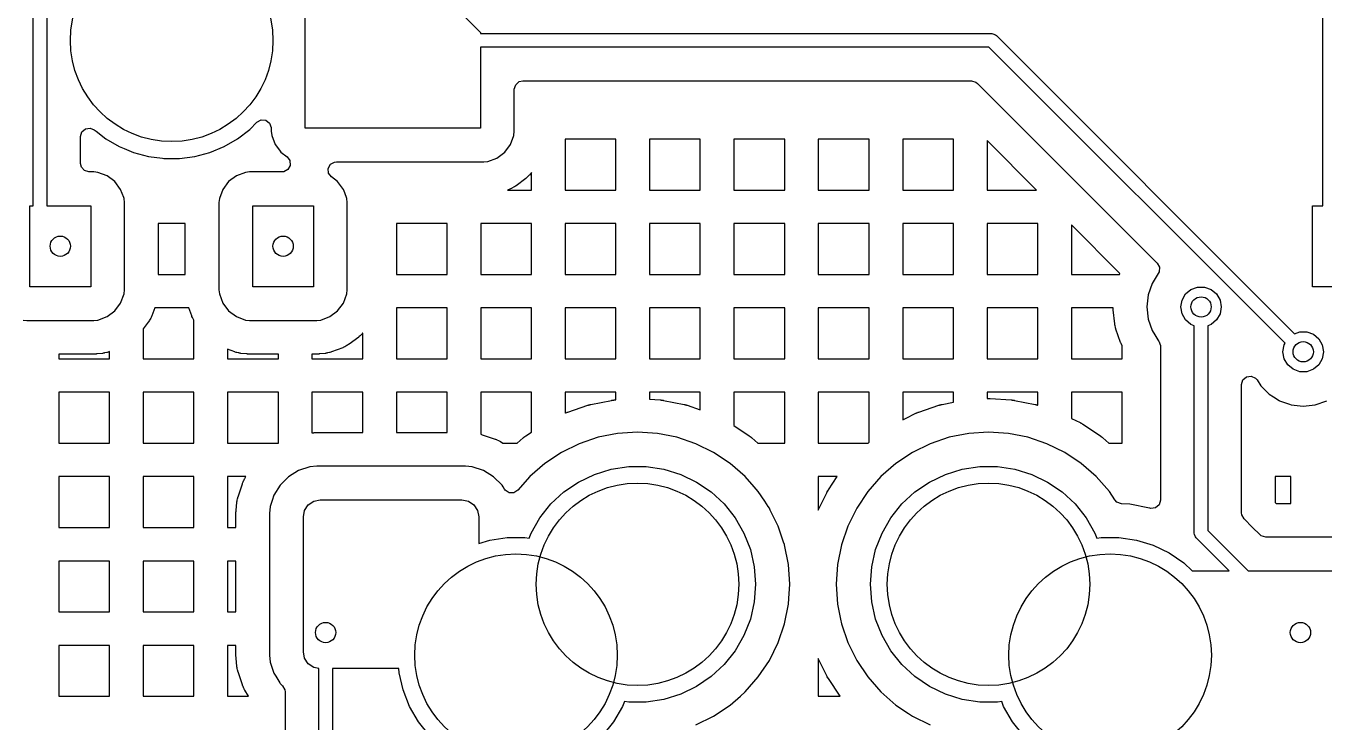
# Model space of a CAD drawing. Extents: x 2.49 to 8.57, y -5.87 to -1.87.
# Drawn here: x 6.021 to 6.778, y -4.582 to -4.176 of the extents above; entities that cross this region are included whole.
import ezdxf

# ---------------------------------------------------------------- set-up
doc = ezdxf.new("R2010")
doc.units = 0
doc.header["$MEASUREMENT"] = 0
doc.layers.add('BLACK', color=7, linetype='CONTINUOUS')

msp = doc.modelspace()

# ---------------------------------------------------------------- linework, layer by layer
at = {"layer": 'BLACK', "linetype": 'CONTINUOUS'}
for p, q in [((6.77677, -4.28121), (6.77677, -4.09475)), ((6.0248, -4.28121), (6.0248, -4.09869)), ((6.03268, -4.10032), (6.03268, -4.28121)), ((6.18327, -4.23594), (6.18327, -4.13914)), ((6.23906, -4.13358), (6.28563, -4.18015)), ((6.28563, -4.18015), (6.28563, -4.18082)), ((6.28563, -4.18082), (6.58372, -4.18082)), ((6.58372, -4.18082), (6.58448, -4.1809)), ((6.58448, -4.1809), (6.5859, -4.18148)), ((6.5859, -4.18148), (6.5865, -4.18197)), ((6.5865, -4.18197), (6.7604, -4.35587)), ((6.58209, -4.18869), (6.28563, -4.18869)), ((6.28563, -4.18869), (6.28563, -4.23594)), ((6.75484, -4.36145), (6.58209, -4.18869)), ((6.30611, -4.21064), (6.30819, -4.20884)), ((6.30819, -4.20884), (6.31022, -4.2084)), ((6.31022, -4.2084), (6.5719, -4.2084)), ((6.5719, -4.2084), (6.57454, -4.20917)), ((6.30533, -4.21328), (6.30611, -4.21064)), ((6.30533, -4.23782), (6.30533, -4.21328)), ((6.57454, -4.20917), (6.57535, -4.20983)), ((6.57535, -4.20983), (6.6802, -4.31468)), ((6.15523, -4.2325), (6.15764, -4.23119)), ((6.15764, -4.23119), (6.16039, -4.23138)), ((6.16039, -4.23138), (6.16259, -4.23303)), ((6.05238, -4.24076), (6.05316, -4.23812)), ((6.05316, -4.23812), (6.05524, -4.23632)), ((6.05524, -4.23632), (6.05796, -4.23593)), ((6.05796, -4.23593), (6.06024, -4.23688)), ((6.06024, -4.23688), (6.06146, -4.23782)), ((6.06146, -4.23782), (6.06714, -4.24218)), ((6.14388, -4.24218), (6.15105, -4.23668)), ((6.15105, -4.23668), (6.15523, -4.2325)), ((6.16259, -4.23303), (6.16355, -4.23561)), ((6.16355, -4.23561), (6.16356, -4.23596)), ((6.16356, -4.23596), (6.16356, -4.23782)), ((6.16356, -4.23782), (6.16356, -4.23782)), ((6.16356, -4.23782), (6.16382, -4.24017)), ((6.28563, -4.23594), (6.18327, -4.23594)), ((6.30508, -4.24017), (6.30533, -4.23782)), ((6.05238, -4.25663), (6.05238, -4.24076)), ((6.06714, -4.24218), (6.06714, -4.24218)), ((6.06714, -4.24218), (6.06714, -4.24218)), ((6.06714, -4.24218), (6.07496, -4.2467)), ((6.07496, -4.2467), (6.07497, -4.2467)), ((6.07497, -4.2467), (6.07497, -4.2467)), ((6.07497, -4.2467), (6.07786, -4.2479)), ((6.12771, -4.25016), (6.13606, -4.2467)), ((6.13606, -4.2467), (6.14388, -4.24218)), ((6.16382, -4.24017), (6.1658, -4.24548)), ((6.1658, -4.24548), (6.1658, -4.24548)), ((6.1658, -4.24548), (6.16834, -4.24888)), ((6.29971, -4.25002), (6.3031, -4.24548)), ((6.3031, -4.24548), (6.30508, -4.24017)), ((6.36457, -4.24244), (6.33497, -4.24244)), ((6.33497, -4.24244), (6.33497, -4.27205)), ((6.36457, -4.27205), (6.36457, -4.24244)), ((6.41379, -4.24244), (6.38418, -4.24244)), ((6.38418, -4.24244), (6.38418, -4.27205)), ((6.41379, -4.27205), (6.41379, -4.24244)), ((6.463, -4.24244), (6.43339, -4.24244)), ((6.43339, -4.24244), (6.43339, -4.27205)), ((6.463, -4.27205), (6.463, -4.24244)), ((6.51221, -4.24244), (6.4826, -4.24244)), ((6.4826, -4.24244), (6.4826, -4.27205)), ((6.51221, -4.27205), (6.51221, -4.24244)), ((6.56142, -4.24244), (6.53182, -4.24244)), ((6.53182, -4.24244), (6.53182, -4.27205)), ((6.56142, -4.27205), (6.56142, -4.24244)), ((6.60984, -4.27205), (6.58103, -4.24323)), ((6.58103, -4.24323), (6.58103, -4.27205)), ((6.07786, -4.2479), (6.08331, -4.25016)), ((6.08331, -4.25016), (6.09204, -4.2525)), ((6.09204, -4.2525), (6.10005, -4.25355)), ((6.10005, -4.25355), (6.10099, -4.25368)), ((6.10099, -4.25368), (6.10099, -4.25368)), ((6.10099, -4.25368), (6.10099, -4.25368)), ((6.10099, -4.25368), (6.11003, -4.25368)), ((6.11003, -4.25368), (6.11899, -4.2525)), ((6.11003, -4.25368), (6.11003, -4.25368)), ((6.11899, -4.2525), (6.12771, -4.25016)), ((6.16834, -4.24888), (6.16919, -4.25002)), ((6.16919, -4.25002), (6.1728, -4.25272)), ((6.1728, -4.25272), (6.17445, -4.25492)), ((6.28986, -4.25539), (6.29517, -4.25341)), ((6.29517, -4.25341), (6.29971, -4.25002)), ((6.05282, -4.25866), (6.05238, -4.25663)), ((6.05462, -4.26073), (6.05282, -4.25866)), ((6.05726, -4.26151), (6.05462, -4.26073)), ((6.06015, -4.26151), (6.05726, -4.26151)), ((6.0625, -4.26176), (6.06015, -4.26151)), ((6.06015, -4.26151), (6.06015, -4.26151)), ((6.06015, -4.26151), (6.06015, -4.26151)), ((6.06015, -4.26151), (6.06015, -4.26151)), ((6.06781, -4.26374), (6.0625, -4.26176)), ((6.0625, -4.26176), (6.0625, -4.26176)), ((6.14852, -4.26176), (6.14322, -4.26374)), ((6.15087, -4.26151), (6.14852, -4.26176)), ((6.16988, -4.26151), (6.15087, -4.26151)), ((6.15087, -4.26151), (6.15087, -4.26151)), ((6.17092, -4.2614), (6.16988, -4.26151)), ((6.17333, -4.26008), (6.17092, -4.2614)), ((6.17465, -4.25767), (6.17333, -4.26008)), ((6.17445, -4.25492), (6.17465, -4.25767)), ((6.19681, -4.25949), (6.19813, -4.25707)), ((6.197, -4.26223), (6.19681, -4.25949)), ((6.19813, -4.25707), (6.20054, -4.25576)), ((6.20054, -4.25576), (6.20158, -4.25564)), ((6.20158, -4.25564), (6.28751, -4.25564)), ((6.28751, -4.25564), (6.28986, -4.25539)), ((6.31536, -4.26182), (6.31498, -4.26233)), ((6.31536, -4.27205), (6.31536, -4.26182)), ((6.07234, -4.26714), (6.06781, -4.26374)), ((6.06781, -4.26374), (6.06781, -4.26374)), ((6.07574, -4.27167), (6.07234, -4.26714)), ((6.07234, -4.26714), (6.07234, -4.26714)), ((6.13868, -4.26714), (6.13528, -4.27167)), ((6.14322, -4.26374), (6.13868, -4.26714)), ((6.13868, -4.26714), (6.13868, -4.26714)), ((6.14322, -4.26374), (6.14322, -4.26374)), ((6.19865, -4.26443), (6.197, -4.26223)), ((6.20227, -4.26714), (6.19865, -4.26443)), ((6.20566, -4.27167), (6.20227, -4.26714)), ((6.30636, -4.26953), (6.30607, -4.26973)), ((6.31202, -4.26529), (6.30636, -4.26953)), ((6.31229, -4.26507), (6.31202, -4.26529)), ((6.31282, -4.26461), (6.31229, -4.26507)), ((6.31307, -4.26437), (6.31282, -4.26461)), ((6.31407, -4.26338), (6.31307, -4.26437)), ((6.3143, -4.26313), (6.31407, -4.26338)), ((6.31476, -4.2626), (6.3143, -4.26313)), ((6.31498, -4.26233), (6.31476, -4.2626)), ((6.07753, -4.27648), (6.07574, -4.27167)), ((6.07574, -4.27167), (6.07574, -4.27167)), ((6.07772, -4.27698), (6.07753, -4.27648)), ((6.07797, -4.27933), (6.07772, -4.27698)), ((6.1333, -4.27698), (6.13305, -4.27933)), ((6.13528, -4.27167), (6.1333, -4.27698)), ((6.13528, -4.27167), (6.13528, -4.27167)), ((6.2058, -4.27205), (6.20566, -4.27167)), ((6.20566, -4.27167), (6.20566, -4.27167)), ((6.20745, -4.27648), (6.2058, -4.27205)), ((6.20764, -4.27698), (6.20745, -4.27648)), ((6.20789, -4.27933), (6.20764, -4.27698)), ((6.30268, -4.27154), (6.30131, -4.27205)), ((6.30131, -4.27205), (6.31536, -4.27205)), ((6.303, -4.2714), (6.30268, -4.27154)), ((6.30364, -4.27111), (6.303, -4.2714)), ((6.30395, -4.27096), (6.30364, -4.27111)), ((6.30518, -4.27028), (6.30395, -4.27096)), ((6.30548, -4.27011), (6.30518, -4.27028)), ((6.30607, -4.26973), (6.30548, -4.27011)), ((6.33497, -4.27205), (6.36457, -4.27205)), ((6.38418, -4.27205), (6.41379, -4.27205)), ((6.43339, -4.27205), (6.463, -4.27205)), ((6.4826, -4.27205), (6.51221, -4.27205)), ((6.53182, -4.27205), (6.56142, -4.27205)), ((6.58103, -4.27205), (6.60984, -4.27205)), ((6.02283, -4.32846), (6.02283, -4.28121)), ((6.02283, -4.28121), (6.0248, -4.28121)), ((6.03268, -4.28121), (6.05827, -4.28121)), ((6.05827, -4.28121), (6.05827, -4.32846)), ((6.07797, -4.29165), (6.07797, -4.27933)), ((6.13305, -4.27933), (6.13305, -4.27933)), ((6.13305, -4.27933), (6.13305, -4.27933)), ((6.13305, -4.27933), (6.13305, -4.33034)), ((6.15276, -4.32846), (6.15276, -4.28121)), ((6.15276, -4.28121), (6.18819, -4.28121)), ((6.18819, -4.28121), (6.18819, -4.32846)), ((6.20789, -4.32126), (6.20789, -4.27933)), ((6.77087, -4.32846), (6.77087, -4.28121)), ((6.77087, -4.28121), (6.77677, -4.28121)), ((6.07797, -4.33034), (6.07797, -4.29165)), ((6.11344, -4.29165), (6.09758, -4.29165)), ((6.09758, -4.29165), (6.09758, -4.32126)), ((6.11344, -4.32126), (6.11344, -4.29165)), ((6.26615, -4.29165), (6.23654, -4.29165)), ((6.23654, -4.29165), (6.23654, -4.32126)), ((6.26615, -4.32126), (6.26615, -4.29165)), ((6.31536, -4.29165), (6.28575, -4.29165)), ((6.28575, -4.29165), (6.28575, -4.32126)), ((6.31536, -4.32126), (6.31536, -4.29165)), ((6.36457, -4.29165), (6.33497, -4.29165)), ((6.33497, -4.29165), (6.33497, -4.32126)), ((6.36457, -4.32126), (6.36457, -4.29165)), ((6.41379, -4.29165), (6.38418, -4.29165)), ((6.38418, -4.29165), (6.38418, -4.32126)), ((6.41379, -4.32126), (6.41379, -4.29165)), ((6.463, -4.29165), (6.43339, -4.29165)), ((6.43339, -4.29165), (6.43339, -4.32126)), ((6.463, -4.32126), (6.463, -4.29165)), ((6.51221, -4.29165), (6.4826, -4.29165)), ((6.4826, -4.29165), (6.4826, -4.32126)), ((6.51221, -4.32126), (6.51221, -4.29165)), ((6.56142, -4.29165), (6.53182, -4.29165)), ((6.53182, -4.29165), (6.53182, -4.32126)), ((6.56142, -4.32126), (6.56142, -4.29165)), ((6.61064, -4.29165), (6.58103, -4.29165)), ((6.58103, -4.29165), (6.58103, -4.32126)), ((6.61064, -4.32126), (6.61064, -4.29165)), ((6.65851, -4.32071), (6.63024, -4.29245)), ((6.63024, -4.29245), (6.63024, -4.32126)), ((6.6802, -4.31468), (6.68152, -4.31709)), ((6.09758, -4.32126), (6.11344, -4.32126)), ((6.20789, -4.33034), (6.20789, -4.32126)), ((6.23654, -4.32126), (6.26615, -4.32126)), ((6.28575, -4.32126), (6.31536, -4.32126)), ((6.33497, -4.32126), (6.36457, -4.32126)), ((6.38418, -4.32126), (6.41379, -4.32126)), ((6.43339, -4.32126), (6.463, -4.32126)), ((6.4826, -4.32126), (6.51221, -4.32126)), ((6.53182, -4.32126), (6.56142, -4.32126)), ((6.58103, -4.32126), (6.61064, -4.32126)), ((6.63024, -4.32126), (6.65831, -4.32126)), ((6.65831, -4.32126), (6.65851, -4.32071)), ((6.68088, -4.32073), (6.67725, -4.32651)), ((6.68132, -4.31983), (6.68088, -4.32073)), ((6.68152, -4.31709), (6.68132, -4.31983)), ((6.05827, -4.32846), (6.02283, -4.32846)), ((6.18819, -4.32846), (6.15276, -4.32846)), ((6.67725, -4.32651), (6.6749, -4.33321)), ((6.69677, -4.33268), (6.69992, -4.33004)), ((6.69992, -4.33004), (6.70377, -4.32864)), ((6.70377, -4.32864), (6.70787, -4.32864)), ((6.70787, -4.32864), (6.71173, -4.33004)), ((6.71173, -4.33004), (6.71487, -4.33268)), ((6.8063, -4.32846), (6.77087, -4.32846)), ((6.07574, -4.338), (6.07772, -4.33269)), ((6.07772, -4.33269), (6.07797, -4.33034)), ((6.13305, -4.33034), (6.13305, -4.33034)), ((6.13305, -4.33034), (6.1333, -4.33269)), ((6.1333, -4.33269), (6.13528, -4.338)), ((6.20566, -4.338), (6.20764, -4.33269)), ((6.20764, -4.33269), (6.20789, -4.33034)), ((6.6749, -4.33321), (6.67411, -4.34027)), ((6.6749, -4.33321), (6.6749, -4.33321)), ((6.69401, -4.34027), (6.69472, -4.33623)), ((6.69472, -4.33623), (6.69677, -4.33268)), ((6.71487, -4.33268), (6.71692, -4.33623)), ((6.71692, -4.33623), (6.71763, -4.34027)), ((6.06781, -4.34593), (6.07234, -4.34254)), ((6.07234, -4.34254), (6.07574, -4.338)), ((6.0956, -4.34087), (6.09387, -4.34551)), ((6.11543, -4.34087), (6.0956, -4.34087)), ((6.11716, -4.34551), (6.11543, -4.34087)), ((6.13528, -4.338), (6.13528, -4.338)), ((6.13528, -4.338), (6.13868, -4.34254)), ((6.13868, -4.34254), (6.13868, -4.34254)), ((6.13868, -4.34254), (6.14322, -4.34593)), ((6.19773, -4.34593), (6.20227, -4.34254)), ((6.20227, -4.34254), (6.20566, -4.338)), ((6.26615, -4.34087), (6.23654, -4.34087)), ((6.23654, -4.34087), (6.23654, -4.37047)), ((6.26615, -4.37047), (6.26615, -4.34087)), ((6.31536, -4.34087), (6.28575, -4.34087)), ((6.28575, -4.34087), (6.28575, -4.37047)), ((6.31536, -4.37047), (6.31536, -4.34087)), ((6.36457, -4.34087), (6.33497, -4.34087)), ((6.33497, -4.34087), (6.33497, -4.37047)), ((6.36457, -4.37047), (6.36457, -4.34087)), ((6.41379, -4.34087), (6.38418, -4.34087)), ((6.38418, -4.34087), (6.38418, -4.37047)), ((6.41379, -4.37047), (6.41379, -4.34087)), ((6.463, -4.34087), (6.43339, -4.34087)), ((6.43339, -4.34087), (6.43339, -4.37047)), ((6.463, -4.37047), (6.463, -4.34087)), ((6.51221, -4.34087), (6.4826, -4.34087)), ((6.4826, -4.34087), (6.4826, -4.37047)), ((6.51221, -4.37047), (6.51221, -4.34087)), ((6.56142, -4.34087), (6.53182, -4.34087)), ((6.53182, -4.34087), (6.53182, -4.37047)), ((6.56142, -4.37047), (6.56142, -4.34087)), ((6.61064, -4.34087), (6.58103, -4.34087)), ((6.58103, -4.34087), (6.58103, -4.37047)), ((6.61064, -4.37047), (6.61064, -4.34087)), ((6.6545, -4.34087), (6.63024, -4.34087)), ((6.63024, -4.34087), (6.63024, -4.37047)), ((6.65451, -4.34109), (6.6545, -4.34087)), ((6.65454, -4.34165), (6.65451, -4.34109)), ((6.65456, -4.34192), (6.65454, -4.34165)), ((6.65548, -4.35007), (6.65456, -4.34192)), ((6.67411, -4.34027), (6.67411, -4.34027)), ((6.67411, -4.34027), (6.6749, -4.34733)), ((6.69472, -4.34431), (6.69401, -4.34027)), ((6.69677, -4.34786), (6.69472, -4.34431)), ((6.71692, -4.34431), (6.71487, -4.34786)), ((6.71763, -4.34027), (6.71692, -4.34431)), ((6.01888, -4.34794), (6.02095, -4.34816)), ((6.02095, -4.34816), (6.06015, -4.34816)), ((6.06015, -4.34816), (6.0625, -4.34791)), ((6.0625, -4.34791), (6.06781, -4.34593)), ((6.09186, -4.34919), (6.0889, -4.35313)), ((6.09205, -4.3489), (6.09186, -4.34919)), ((6.09243, -4.34831), (6.09205, -4.3489)), ((6.09261, -4.34801), (6.09243, -4.34831)), ((6.09328, -4.34678), (6.09261, -4.34801)), ((6.09344, -4.34647), (6.09328, -4.34678)), ((6.09373, -4.34583), (6.09344, -4.34647)), ((6.09387, -4.34551), (6.09373, -4.34583)), ((6.11729, -4.34583), (6.11716, -4.34551)), ((6.11758, -4.34647), (6.11729, -4.34583)), ((6.11774, -4.34678), (6.11758, -4.34647)), ((6.11841, -4.34801), (6.11774, -4.34678)), ((6.11851, -4.34818), (6.11841, -4.34801)), ((6.11851, -4.37047), (6.11851, -4.34818)), ((6.14322, -4.34593), (6.14322, -4.34593)), ((6.14322, -4.34593), (6.14852, -4.34791)), ((6.14852, -4.34791), (6.14852, -4.34791)), ((6.14852, -4.34791), (6.1488, -4.34794)), ((6.1488, -4.34794), (6.15087, -4.34816)), ((6.15087, -4.34816), (6.19007, -4.34816)), ((6.19007, -4.34816), (6.19242, -4.34791)), ((6.19242, -4.34791), (6.19773, -4.34593)), ((6.65552, -4.35034), (6.65548, -4.35007)), ((6.65561, -4.35088), (6.65552, -4.35034)), ((6.65566, -4.35115), (6.65561, -4.35088)), ((6.65591, -4.35223), (6.65566, -4.35115)), ((6.65598, -4.35249), (6.65591, -4.35223)), ((6.65613, -4.35302), (6.65598, -4.35249)), ((6.6749, -4.34733), (6.6749, -4.34733)), ((6.6749, -4.34733), (6.67725, -4.35403)), ((6.69992, -4.3505), (6.69677, -4.34786)), ((6.70188, -4.35121), (6.69992, -4.3505)), ((6.70188, -4.47227), (6.70188, -4.35121)), ((6.71173, -4.3505), (6.70976, -4.35121)), ((6.70976, -4.35121), (6.70976, -4.47064)), ((6.71487, -4.34786), (6.71173, -4.3505)), ((6.0889, -4.35313), (6.0889, -4.37047)), ((6.21458, -4.35781), (6.20892, -4.36205)), ((6.21485, -4.35759), (6.21458, -4.35781)), ((6.21538, -4.35713), (6.21485, -4.35759)), ((6.21563, -4.35689), (6.21538, -4.35713)), ((6.21662, -4.3559), (6.21563, -4.35689)), ((6.21686, -4.35565), (6.21662, -4.3559)), ((6.21694, -4.35556), (6.21686, -4.35565)), ((6.21694, -4.37047), (6.21694, -4.35556)), ((6.65621, -4.35328), (6.65613, -4.35302)), ((6.65892, -4.36103), (6.65621, -4.35328)), ((6.67725, -4.35403), (6.6788, -4.3565)), ((6.6788, -4.3565), (6.68061, -4.35938)), ((6.68061, -4.35938), (6.68103, -4.36004)), ((6.68103, -4.36004), (6.68112, -4.36016)), ((6.68112, -4.36016), (6.68115, -4.36024)), ((6.68115, -4.36024), (6.68117, -4.36028)), ((6.68117, -4.36028), (6.68117, -4.36028)), ((6.68117, -4.36028), (6.68215, -4.3627)), ((6.7604, -4.35587), (6.76334, -4.3548)), ((6.76334, -4.3548), (6.76744, -4.3548)), ((6.76744, -4.3548), (6.7713, -4.35621)), ((6.7713, -4.35621), (6.77444, -4.35884)), ((6.77444, -4.35884), (6.77649, -4.36239)), ((6.06041, -4.36777), (6.03969, -4.36777)), ((6.03969, -4.36777), (6.03969, -4.37047)), ((6.06055, -4.36777), (6.06041, -4.36777)), ((6.06081, -4.36776), (6.06055, -4.36777)), ((6.06094, -4.36776), (6.06081, -4.36776)), ((6.06146, -4.36773), (6.06094, -4.36776)), ((6.06159, -4.36772), (6.06146, -4.36773)), ((6.06186, -4.3677), (6.06159, -4.36772)), ((6.06199, -4.36769), (6.06186, -4.3677)), ((6.0652, -4.36734), (6.06199, -4.36769)), ((6.06551, -4.3673), (6.0652, -4.36734)), ((6.06611, -4.36719), (6.06551, -4.3673)), ((6.06641, -4.36713), (6.06611, -4.36719)), ((6.0676, -4.36685), (6.06641, -4.36713)), ((6.0679, -4.36677), (6.0676, -4.36685)), ((6.06849, -4.36659), (6.0679, -4.36677)), ((6.06878, -4.3665), (6.06849, -4.36659)), ((6.0693, -4.3663), (6.06878, -4.3665)), ((6.0693, -4.37047), (6.0693, -4.3663)), ((6.14225, -4.3665), (6.13812, -4.36495)), ((6.13812, -4.36495), (6.13812, -4.37047)), ((6.14254, -4.36659), (6.14225, -4.3665)), ((6.14312, -4.36677), (6.14254, -4.36659)), ((6.14342, -4.36685), (6.14312, -4.36677)), ((6.14461, -4.36713), (6.14342, -4.36685)), ((6.14491, -4.36719), (6.14461, -4.36713)), ((6.14552, -4.3673), (6.14491, -4.36719)), ((6.14582, -4.36734), (6.14552, -4.3673)), ((6.14904, -4.36769), (6.14582, -4.36734)), ((6.14917, -4.3677), (6.14904, -4.36769)), ((6.14943, -4.36772), (6.14917, -4.3677)), ((6.14956, -4.36773), (6.14943, -4.36772)), ((6.15008, -4.36776), (6.14956, -4.36773)), ((6.15021, -4.36776), (6.15008, -4.36776)), ((6.15048, -4.36777), (6.15021, -4.36776)), ((6.15061, -4.36777), (6.15048, -4.36777)), ((6.16772, -4.36777), (6.15061, -4.36777)), ((6.16772, -4.37047), (6.16772, -4.36777)), ((6.19034, -4.36777), (6.18733, -4.36777)), ((6.18733, -4.36777), (6.18733, -4.37047)), ((6.19047, -4.36777), (6.19034, -4.36777)), ((6.19073, -4.36776), (6.19047, -4.36777)), ((6.19086, -4.36776), (6.19073, -4.36776)), ((6.19138, -4.36773), (6.19086, -4.36776)), ((6.19151, -4.36772), (6.19138, -4.36773)), ((6.19178, -4.3677), (6.19151, -4.36772)), ((6.19191, -4.36769), (6.19178, -4.3677)), ((6.19513, -4.36734), (6.19191, -4.36769)), ((6.19543, -4.3673), (6.19513, -4.36734)), ((6.19603, -4.36719), (6.19543, -4.3673)), ((6.19633, -4.36713), (6.19603, -4.36719)), ((6.19753, -4.36685), (6.19633, -4.36713)), ((6.19782, -4.36677), (6.19753, -4.36685)), ((6.19841, -4.36659), (6.19782, -4.36677)), ((6.1987, -4.3665), (6.19841, -4.36659)), ((6.20524, -4.36406), (6.1987, -4.3665)), ((6.20556, -4.36392), (6.20524, -4.36406)), ((6.2062, -4.36363), (6.20556, -4.36392)), ((6.20651, -4.36347), (6.2062, -4.36363)), ((6.20774, -4.3628), (6.20651, -4.36347)), ((6.20804, -4.36263), (6.20774, -4.3628)), ((6.20863, -4.36225), (6.20804, -4.36263)), ((6.20892, -4.36205), (6.20863, -4.36225)), ((6.65902, -4.36128), (6.65892, -4.36103)), ((6.65923, -4.36179), (6.65902, -4.36128)), ((6.65934, -4.36204), (6.65923, -4.36179)), ((6.65982, -4.36303), (6.65934, -4.36204)), ((6.65985, -4.36309), (6.65982, -4.36303)), ((6.65985, -4.37047), (6.65985, -4.36309)), ((6.68215, -4.3627), (6.68218, -4.3632)), ((6.68218, -4.3632), (6.68218, -4.45303)), ((6.75358, -4.36643), (6.75429, -4.36239)), ((6.75429, -4.37047), (6.75358, -4.36643)), ((6.75429, -4.36239), (6.75484, -4.36145)), ((6.77649, -4.36239), (6.7772, -4.36643)), ((6.7772, -4.36643), (6.77649, -4.37047)), ((6.03969, -4.37047), (6.0693, -4.37047)), ((6.0889, -4.37047), (6.11851, -4.37047)), ((6.13812, -4.37047), (6.16772, -4.37047)), ((6.18733, -4.37047), (6.21694, -4.37047)), ((6.23654, -4.37047), (6.26615, -4.37047)), ((6.28575, -4.37047), (6.31536, -4.37047)), ((6.33497, -4.37047), (6.36457, -4.37047)), ((6.38418, -4.37047), (6.41379, -4.37047)), ((6.43339, -4.37047), (6.463, -4.37047)), ((6.4826, -4.37047), (6.51221, -4.37047)), ((6.53182, -4.37047), (6.56142, -4.37047)), ((6.58103, -4.37047), (6.61064, -4.37047)), ((6.63024, -4.37047), (6.65985, -4.37047)), ((6.75635, -4.37403), (6.75429, -4.37047)), ((6.75949, -4.37666), (6.75635, -4.37403)), ((6.77444, -4.37403), (6.7713, -4.37666)), ((6.77649, -4.37047), (6.77444, -4.37403)), ((6.72946, -4.38543), (6.73024, -4.3828)), ((6.73024, -4.3828), (6.73232, -4.38099)), ((6.73232, -4.38099), (6.73504, -4.3806)), ((6.73504, -4.3806), (6.73754, -4.38175)), ((6.73754, -4.38175), (6.73848, -4.38284)), ((6.73848, -4.38284), (6.7406, -4.38621)), ((6.76334, -4.37807), (6.75949, -4.37666)), ((6.76744, -4.37807), (6.76334, -4.37807)), ((6.7713, -4.37666), (6.76744, -4.37807)), ((6.0693, -4.39008), (6.03969, -4.39008)), ((6.03969, -4.39008), (6.03969, -4.41969)), ((6.0693, -4.41969), (6.0693, -4.39008)), ((6.11851, -4.39008), (6.0889, -4.39008)), ((6.0889, -4.39008), (6.0889, -4.41969)), ((6.11851, -4.41969), (6.11851, -4.39008)), ((6.16772, -4.39008), (6.13812, -4.39008)), ((6.13812, -4.39008), (6.13812, -4.41969)), ((6.16772, -4.41374), (6.16772, -4.39008)), ((6.21694, -4.39008), (6.18733, -4.39008)), ((6.18733, -4.39008), (6.18733, -4.41374)), ((6.21694, -4.41356), (6.21694, -4.39008)), ((6.26615, -4.39008), (6.23654, -4.39008)), ((6.23654, -4.39008), (6.23654, -4.41356)), ((6.26615, -4.41356), (6.26615, -4.39008)), ((6.31536, -4.39008), (6.28575, -4.39008)), ((6.28575, -4.39008), (6.28575, -4.41459)), ((6.31536, -4.40224), (6.31536, -4.39008)), ((6.36457, -4.39008), (6.33497, -4.39008)), ((6.33497, -4.39008), (6.33497, -4.40224)), ((6.36457, -4.3941), (6.36457, -4.39008)), ((6.41379, -4.39008), (6.38418, -4.39008)), ((6.38418, -4.39008), (6.38418, -4.3941)), ((6.41379, -4.40024), (6.41379, -4.39008)), ((6.463, -4.39008), (6.43339, -4.39008)), ((6.43339, -4.39008), (6.43339, -4.40951)), ((6.463, -4.41969), (6.463, -4.39008)), ((6.51221, -4.39008), (6.4826, -4.39008)), ((6.4826, -4.39008), (6.4826, -4.41969)), ((6.51221, -4.40612), (6.51221, -4.39008)), ((6.56142, -4.39008), (6.53182, -4.39008)), ((6.53182, -4.39008), (6.53182, -4.40612)), ((6.56142, -4.3937), (6.56142, -4.39008)), ((6.61064, -4.39008), (6.58103, -4.39008)), ((6.58103, -4.39008), (6.58103, -4.3937)), ((6.61064, -4.39757), (6.61064, -4.39008)), ((6.65985, -4.39008), (6.63024, -4.39008)), ((6.63024, -4.39008), (6.63024, -4.40527)), ((6.65985, -4.41969), (6.65985, -4.39008)), ((6.72946, -4.4162), (6.72946, -4.38543)), ((6.7406, -4.38621), (6.74562, -4.39123)), ((6.33658, -4.40158), (6.34819, -4.39764)), ((6.34819, -4.39764), (6.34834, -4.3976)), ((6.34834, -4.3976), (6.34865, -4.3975)), ((6.34865, -4.3975), (6.3488, -4.39746)), ((6.3488, -4.39746), (6.34942, -4.39729)), ((6.34942, -4.39729), (6.34958, -4.39725)), ((6.34958, -4.39725), (6.34989, -4.39718)), ((6.34989, -4.39718), (6.35004, -4.39715)), ((6.35004, -4.39715), (6.36207, -4.39476)), ((6.36207, -4.39476), (6.36222, -4.39473)), ((6.36222, -4.39473), (6.36254, -4.39467)), ((6.36254, -4.39467), (6.3627, -4.39465)), ((6.3627, -4.39465), (6.36333, -4.39457)), ((6.36333, -4.39457), (6.36349, -4.39455)), ((6.36349, -4.39455), (6.36381, -4.39452)), ((6.36381, -4.39452), (6.36397, -4.3945)), ((6.36397, -4.3945), (6.36457, -4.39447)), ((6.36457, -4.39447), (6.36457, -4.3941)), ((6.38418, -4.3941), (6.39036, -4.3945)), ((6.39036, -4.3945), (6.39052, -4.39452)), ((6.39052, -4.39452), (6.39084, -4.39455)), ((6.39084, -4.39455), (6.391, -4.39457)), ((6.391, -4.39457), (6.39163, -4.39465)), ((6.39163, -4.39465), (6.39179, -4.39467)), ((6.39179, -4.39467), (6.39211, -4.39473)), ((6.39211, -4.39473), (6.39227, -4.39476)), ((6.39227, -4.39476), (6.40429, -4.39715)), ((6.40429, -4.39715), (6.40444, -4.39718)), ((6.40444, -4.39718), (6.40476, -4.39725)), ((6.40476, -4.39725), (6.40491, -4.39729)), ((6.40491, -4.39729), (6.40553, -4.39746)), ((6.40553, -4.39746), (6.40568, -4.3975)), ((6.40568, -4.3975), (6.40599, -4.3976)), ((6.40599, -4.3976), (6.40614, -4.39764)), ((6.40614, -4.39764), (6.41379, -4.40024)), ((6.5413, -4.40158), (6.55291, -4.39764)), ((6.55291, -4.39764), (6.55306, -4.3976)), ((6.55306, -4.3976), (6.55337, -4.3975)), ((6.55337, -4.3975), (6.55352, -4.39746)), ((6.55352, -4.39746), (6.55414, -4.39729)), ((6.55414, -4.39729), (6.5543, -4.39725)), ((6.5543, -4.39725), (6.55461, -4.39718)), ((6.55461, -4.39718), (6.55477, -4.39715)), ((6.55477, -4.39715), (6.56142, -4.39582)), ((6.56142, -4.39582), (6.56142, -4.3937)), ((6.58103, -4.3937), (6.58109, -4.3937)), ((6.58109, -4.3937), (6.58141, -4.39368)), ((6.58141, -4.39368), (6.58157, -4.39368)), ((6.58157, -4.39368), (6.58221, -4.39368)), ((6.58221, -4.39368), (6.58237, -4.39368)), ((6.58237, -4.39368), (6.58269, -4.3937)), ((6.58269, -4.3937), (6.58285, -4.3937)), ((6.58285, -4.3937), (6.59508, -4.3945)), ((6.59508, -4.3945), (6.59524, -4.39452)), ((6.59524, -4.39452), (6.59556, -4.39455)), ((6.59556, -4.39455), (6.59572, -4.39457)), ((6.59572, -4.39457), (6.59636, -4.39465)), ((6.59636, -4.39465), (6.59652, -4.39467)), ((6.59652, -4.39467), (6.59683, -4.39473)), ((6.59683, -4.39473), (6.59699, -4.39476)), ((6.59699, -4.39476), (6.60901, -4.39715)), ((6.60901, -4.39715), (6.60917, -4.39718)), ((6.60917, -4.39718), (6.60948, -4.39725)), ((6.60948, -4.39725), (6.60963, -4.39729)), ((6.60963, -4.39729), (6.61025, -4.39746)), ((6.61025, -4.39746), (6.61041, -4.3975)), ((6.61041, -4.3975), (6.61064, -4.39757)), ((6.74562, -4.39123), (6.748, -4.39273)), ((6.748, -4.39273), (6.75138, -4.39485)), ((6.75138, -4.39485), (6.75163, -4.39501)), ((6.75163, -4.39501), (6.7574, -4.39703)), ((6.7574, -4.39703), (6.75834, -4.39735)), ((6.75834, -4.39735), (6.75834, -4.39735)), ((6.75834, -4.39735), (6.76539, -4.39815)), ((6.76539, -4.39815), (6.77245, -4.39735)), ((6.76539, -4.39815), (6.76539, -4.39815)), ((6.76539, -4.39815), (6.76539, -4.39815)), ((6.77245, -4.39735), (6.77915, -4.39501)), ((6.77245, -4.39735), (6.77245, -4.39735)), ((6.77245, -4.39735), (6.77245, -4.39735)), ((6.31536, -4.40951), (6.31536, -4.40224)), ((6.33497, -4.40224), (6.33524, -4.40212)), ((6.33524, -4.40212), (6.33539, -4.40206)), ((6.33539, -4.40206), (6.33598, -4.40181)), ((6.33598, -4.40181), (6.33613, -4.40175)), ((6.33613, -4.40175), (6.33643, -4.40164)), ((6.33643, -4.40164), (6.33658, -4.40158)), ((6.53182, -4.40612), (6.53354, -4.40527)), ((6.53354, -4.40527), (6.53953, -4.40232)), ((6.53953, -4.40232), (6.53967, -4.40225)), ((6.53967, -4.40225), (6.53996, -4.40212)), ((6.53996, -4.40212), (6.54011, -4.40206)), ((6.54011, -4.40206), (6.5407, -4.40181)), ((6.5407, -4.40181), (6.54085, -4.40175)), ((6.54085, -4.40175), (6.54115, -4.40164)), ((6.54115, -4.40164), (6.5413, -4.40158)), ((6.63024, -4.40527), (6.63525, -4.40774)), ((6.31195, -4.41551), (6.31536, -4.41324)), ((6.31536, -4.41324), (6.31536, -4.40951)), ((6.37716, -4.41329), (6.36558, -4.41405)), ((6.37717, -4.41329), (6.37716, -4.41329)), ((6.38875, -4.41405), (6.37717, -4.41329)), ((6.43339, -4.40951), (6.44238, -4.41551)), ((6.51221, -4.41926), (6.51221, -4.40612)), ((6.58189, -4.41329), (6.5703, -4.41405)), ((6.59348, -4.41405), (6.58189, -4.41329)), ((6.58189, -4.41329), (6.58189, -4.41329)), ((6.63525, -4.40774), (6.63539, -4.40781)), ((6.63539, -4.40781), (6.63567, -4.40797)), ((6.63567, -4.40797), (6.63581, -4.40804)), ((6.63581, -4.40804), (6.63637, -4.40837)), ((6.63637, -4.40837), (6.6365, -4.40845)), ((6.6365, -4.40845), (6.63678, -4.40862)), ((6.63678, -4.40862), (6.63691, -4.4087)), ((6.63691, -4.4087), (6.6471, -4.41551)), ((6.03969, -4.41969), (6.0693, -4.41969)), ((6.0889, -4.41969), (6.11851, -4.41969)), ((6.13812, -4.41969), (6.16772, -4.41969)), ((6.16772, -4.41459), (6.16772, -4.41374)), ((6.16772, -4.41969), (6.16772, -4.41459)), ((6.18733, -4.41374), (6.18841, -4.41363)), ((6.18841, -4.41363), (6.18854, -4.41362)), ((6.18854, -4.41362), (6.18879, -4.4136)), ((6.18879, -4.4136), (6.18891, -4.4136)), ((6.18891, -4.4136), (6.18941, -4.41357)), ((6.18941, -4.41357), (6.18953, -4.41357)), ((6.18953, -4.41357), (6.18978, -4.41356)), ((6.18978, -4.41356), (6.18991, -4.41356)), ((6.18991, -4.41356), (6.21694, -4.41356)), ((6.23654, -4.41356), (6.26615, -4.41356)), ((6.28575, -4.41459), (6.28622, -4.41472)), ((6.28622, -4.41472), (6.28648, -4.4148)), ((6.28648, -4.4148), (6.29408, -4.41732)), ((6.29408, -4.41732), (6.29435, -4.41741)), ((6.29435, -4.41741), (6.29488, -4.41763)), ((6.29488, -4.41763), (6.29514, -4.41774)), ((6.29514, -4.41774), (6.29618, -4.41822)), ((6.29618, -4.41822), (6.29643, -4.41835)), ((6.29643, -4.41835), (6.29694, -4.41862)), ((6.29694, -4.41862), (6.29718, -4.41876)), ((6.29718, -4.41876), (6.29868, -4.41969)), ((6.29868, -4.41969), (6.307, -4.41969)), ((6.307, -4.41969), (6.31043, -4.41668)), ((6.31043, -4.41668), (6.31055, -4.41658)), ((6.31055, -4.41658), (6.3108, -4.41638)), ((6.3108, -4.41638), (6.31092, -4.41628)), ((6.31092, -4.41628), (6.31143, -4.41589)), ((6.31143, -4.41589), (6.31156, -4.41579)), ((6.31156, -4.41579), (6.31182, -4.4156)), ((6.31182, -4.4156), (6.31195, -4.41551)), ((6.34319, -4.42005), (6.33277, -4.42518)), ((6.35418, -4.41631), (6.34319, -4.42005)), ((6.36558, -4.41405), (6.35418, -4.41631)), ((6.35418, -4.41631), (6.35418, -4.41631)), ((6.36558, -4.41405), (6.36558, -4.41405)), ((6.36558, -4.41405), (6.36558, -4.41405)), ((6.36558, -4.41405), (6.36558, -4.41405)), ((6.36558, -4.41405), (6.36558, -4.41405)), ((6.40015, -4.41631), (6.38875, -4.41405)), ((6.38875, -4.41405), (6.38875, -4.41405)), ((6.38875, -4.41405), (6.38875, -4.41405)), ((6.41114, -4.42005), (6.40015, -4.41631)), ((6.40015, -4.41631), (6.40015, -4.41631)), ((6.40015, -4.41631), (6.40015, -4.41631)), ((6.42156, -4.42518), (6.41114, -4.42005)), ((6.44238, -4.41551), (6.44251, -4.4156)), ((6.44251, -4.4156), (6.44277, -4.41579)), ((6.44277, -4.41579), (6.4429, -4.41589)), ((6.4429, -4.41589), (6.44341, -4.41628)), ((6.44341, -4.41628), (6.44353, -4.41638)), ((6.44353, -4.41638), (6.44378, -4.41658)), ((6.44378, -4.41658), (6.4439, -4.41668)), ((6.4439, -4.41668), (6.44733, -4.41969)), ((6.44733, -4.41969), (6.463, -4.41969)), ((6.4826, -4.41969), (6.51173, -4.41969)), ((6.51173, -4.41969), (6.51221, -4.41926)), ((6.54791, -4.42005), (6.53749, -4.42518)), ((6.55891, -4.41631), (6.54791, -4.42005)), ((6.5703, -4.41405), (6.55891, -4.41631)), ((6.55891, -4.41631), (6.55891, -4.41631)), ((6.5703, -4.41405), (6.5703, -4.41405)), ((6.5703, -4.41405), (6.5703, -4.41405)), ((6.5703, -4.41405), (6.5703, -4.41405)), ((6.5703, -4.41405), (6.5703, -4.41405)), ((6.60487, -4.41631), (6.59348, -4.41405)), ((6.59348, -4.41405), (6.59348, -4.41405)), ((6.59348, -4.41405), (6.59348, -4.41405)), ((6.61587, -4.42005), (6.60487, -4.41631)), ((6.60487, -4.41631), (6.60487, -4.41631)), ((6.60487, -4.41631), (6.60487, -4.41631)), ((6.62629, -4.42518), (6.61587, -4.42005)), ((6.6471, -4.41551), (6.64723, -4.4156)), ((6.64723, -4.4156), (6.6475, -4.41579)), ((6.6475, -4.41579), (6.64762, -4.41589)), ((6.64762, -4.41589), (6.64813, -4.41628)), ((6.64813, -4.41628), (6.64826, -4.41638)), ((6.64826, -4.41638), (6.64851, -4.41658)), ((6.64851, -4.41658), (6.64863, -4.41668)), ((6.64863, -4.41668), (6.65205, -4.41969)), ((6.65205, -4.41969), (6.65985, -4.41969)), ((6.72946, -4.45436), (6.72946, -4.4162)), ((6.33277, -4.42518), (6.32311, -4.43164)), ((6.43122, -4.43164), (6.42156, -4.42518)), ((6.42156, -4.42518), (6.42156, -4.42518)), ((6.53749, -4.42518), (6.52784, -4.43164)), ((6.63594, -4.43164), (6.62629, -4.42518)), ((6.62629, -4.42518), (6.62629, -4.42518)), ((6.17955, -4.43575), (6.17367, -4.43938)), ((6.18611, -4.43358), (6.17955, -4.43575)), ((6.17955, -4.43575), (6.17955, -4.43575)), ((6.19016, -4.43316), (6.18611, -4.43358)), ((6.18611, -4.43358), (6.18611, -4.43358)), ((6.27677, -4.43316), (6.19016, -4.43316)), ((6.19016, -4.43316), (6.19016, -4.43316)), ((6.28082, -4.43358), (6.27677, -4.43316)), ((6.28738, -4.43575), (6.28082, -4.43358)), ((6.28082, -4.43358), (6.28082, -4.43358)), ((6.29325, -4.43938), (6.28738, -4.43575)), ((6.32311, -4.43164), (6.31438, -4.43929)), ((6.35199, -4.43795), (6.36183, -4.43491)), ((6.36183, -4.43491), (6.37202, -4.43338)), ((6.37202, -4.43338), (6.38231, -4.43338)), ((6.38231, -4.43338), (6.3925, -4.43491)), ((6.3925, -4.43491), (6.40234, -4.43795)), ((6.43995, -4.43929), (6.43122, -4.43164)), ((6.52784, -4.43164), (6.5191, -4.43929)), ((6.55672, -4.43795), (6.56656, -4.43491)), ((6.56656, -4.43491), (6.57674, -4.43338)), ((6.57674, -4.43338), (6.58704, -4.43338)), ((6.58704, -4.43338), (6.59722, -4.43491)), ((6.59722, -4.43491), (6.60706, -4.43795)), ((6.64468, -4.43929), (6.63594, -4.43164)), ((6.0693, -4.43929), (6.03969, -4.43929)), ((6.03969, -4.43929), (6.03969, -4.4689)), ((6.0693, -4.4689), (6.0693, -4.43929)), ((6.11851, -4.43929), (6.0889, -4.43929)), ((6.0889, -4.43929), (6.0889, -4.4689)), ((6.11851, -4.4689), (6.11851, -4.43929)), ((6.14882, -4.43929), (6.13812, -4.43929)), ((6.13812, -4.43929), (6.13812, -4.4689)), ((6.14421, -4.45104), (6.14673, -4.44343)), ((6.14673, -4.44343), (6.14683, -4.44316)), ((6.14683, -4.44316), (6.14704, -4.44263)), ((6.14704, -4.44263), (6.14715, -4.44237)), ((6.14715, -4.44237), (6.14764, -4.44134)), ((6.14764, -4.44134), (6.14776, -4.44108)), ((6.14776, -4.44108), (6.14804, -4.44058)), ((6.14804, -4.44058), (6.14818, -4.44033)), ((6.14818, -4.44033), (6.14882, -4.43929)), ((6.17367, -4.43938), (6.16879, -4.44426)), ((6.29814, -4.44426), (6.29325, -4.43938)), ((6.31438, -4.43929), (6.3074, -4.44725)), ((6.33421, -4.44821), (6.34272, -4.44241)), ((6.34272, -4.44241), (6.35199, -4.43795)), ((6.40234, -4.43795), (6.41161, -4.44241)), ((6.41161, -4.44241), (6.42012, -4.44821)), ((6.44518, -4.44526), (6.43995, -4.43929)), ((6.4937, -4.43929), (6.4826, -4.43929)), ((6.4826, -4.43929), (6.4826, -4.45875)), ((6.48851, -4.44706), (6.4937, -4.43929)), ((6.5191, -4.43929), (6.51145, -4.44803)), ((6.53893, -4.44821), (6.54744, -4.44241)), ((6.54744, -4.44241), (6.55672, -4.43795)), ((6.60706, -4.43795), (6.61634, -4.44241)), ((6.61634, -4.44241), (6.62485, -4.44821)), ((6.65233, -4.44803), (6.64468, -4.43929)), ((6.75827, -4.43929), (6.74907, -4.43929)), ((6.74907, -4.43929), (6.74907, -4.45436)), ((6.75827, -4.4549), (6.75827, -4.43929)), ((6.144, -4.45181), (6.14414, -4.45129)), ((6.14414, -4.45129), (6.14421, -4.45104)), ((6.16516, -4.45014), (6.16418, -4.45311)), ((6.16879, -4.44426), (6.16516, -4.45014)), ((6.16516, -4.45014), (6.16516, -4.45014)), ((6.29878, -4.4453), (6.29814, -4.44426)), ((6.29958, -4.44659), (6.29878, -4.4453)), ((6.30002, -4.44721), (6.29958, -4.44659)), ((6.30233, -4.44871), (6.30002, -4.44721)), ((6.30508, -4.44872), (6.30233, -4.44871)), ((6.3074, -4.44725), (6.30508, -4.44872)), ((6.32666, -4.45522), (6.33421, -4.44821)), ((6.42012, -4.44821), (6.42767, -4.45522)), ((6.44761, -4.44803), (6.44518, -4.44526)), ((6.45137, -4.45365), (6.44761, -4.44803)), ((6.4826, -4.45875), (6.48755, -4.44873)), ((6.48755, -4.44873), (6.48762, -4.44858)), ((6.48762, -4.44858), (6.48778, -4.4483)), ((6.48778, -4.4483), (6.48785, -4.44816)), ((6.48785, -4.44816), (6.48817, -4.4476)), ((6.48817, -4.4476), (6.48826, -4.44747)), ((6.48826, -4.44747), (6.48843, -4.44719)), ((6.48843, -4.44719), (6.48851, -4.44706)), ((6.51145, -4.44803), (6.50499, -4.45768)), ((6.53138, -4.45522), (6.53893, -4.44821)), ((6.62485, -4.44821), (6.6324, -4.45522)), ((6.65559, -4.4529), (6.65233, -4.44803)), ((6.65233, -4.44803), (6.65233, -4.44803)), ((6.65233, -4.44803), (6.65233, -4.44803)), ((6.14305, -4.459), (6.14354, -4.45417)), ((6.14354, -4.45417), (6.14358, -4.45391)), ((6.14358, -4.45391), (6.14366, -4.45338)), ((6.14366, -4.45338), (6.14371, -4.45311)), ((6.14371, -4.45311), (6.14393, -4.45207)), ((6.14393, -4.45207), (6.144, -4.45181)), ((6.16299, -4.4567), (6.16258, -4.46074)), ((6.16418, -4.45311), (6.16299, -4.4567)), ((6.16299, -4.4567), (6.16299, -4.4567)), ((6.16299, -4.4567), (6.16299, -4.4567)), ((6.18303, -4.45894), (6.18517, -4.45575)), ((6.18517, -4.45575), (6.18836, -4.45362)), ((6.18836, -4.45362), (6.19213, -4.45287)), ((6.19213, -4.45287), (6.2748, -4.45287)), ((6.2748, -4.45287), (6.27857, -4.45362)), ((6.27857, -4.45362), (6.28176, -4.45575)), ((6.28176, -4.45575), (6.2839, -4.45894)), ((6.32024, -4.46327), (6.32666, -4.45522)), ((6.42767, -4.45522), (6.43409, -4.46327)), ((6.4534, -4.4567), (6.45137, -4.45365)), ((6.45406, -4.45768), (6.4534, -4.4567)), ((6.45459, -4.45875), (6.45406, -4.45768)), ((6.4592, -4.4681), (6.45459, -4.45875)), ((6.50499, -4.45768), (6.49986, -4.4681)), ((6.52496, -4.46327), (6.53138, -4.45522)), ((6.6324, -4.45522), (6.63882, -4.46327)), ((6.65674, -4.45411), (6.65559, -4.4529)), ((6.65933, -4.45506), (6.65674, -4.45411)), ((6.66434, -4.45539), (6.65933, -4.45506)), ((6.66435, -4.45539), (6.66434, -4.45539)), ((6.67574, -4.45765), (6.66435, -4.45539)), ((6.66435, -4.45539), (6.66435, -4.45539)), ((6.66435, -4.45539), (6.66435, -4.45539)), ((6.67589, -4.45769), (6.67574, -4.45765)), ((6.67574, -4.45765), (6.67574, -4.45765)), ((6.67574, -4.45765), (6.67574, -4.45765)), ((6.67574, -4.45765), (6.67574, -4.45765)), ((6.6766, -4.45786), (6.67589, -4.45769)), ((6.67589, -4.45769), (6.67589, -4.45769)), ((6.67933, -4.45747), (6.6766, -4.45786)), ((6.68141, -4.45567), (6.67933, -4.45747)), ((6.68218, -4.45303), (6.68141, -4.45567)), ((6.72946, -4.46046), (6.72946, -4.45436)), ((6.74907, -4.45436), (6.74961, -4.4549)), ((6.74961, -4.4549), (6.75827, -4.4549)), ((6.14297, -4.46037), (6.14298, -4.46012)), ((6.14297, -4.46049), (6.14297, -4.46037)), ((6.14297, -4.4689), (6.14297, -4.46049)), ((6.14298, -4.45999), (6.14301, -4.4595)), ((6.14298, -4.46012), (6.14298, -4.45999)), ((6.14301, -4.4595), (6.14302, -4.45937)), ((6.14302, -4.45937), (6.14304, -4.45912)), ((6.14304, -4.45912), (6.14305, -4.459)), ((6.16258, -4.46074), (6.16258, -4.54342)), ((6.18228, -4.46271), (6.18303, -4.45894)), ((6.18228, -4.54145), (6.18228, -4.46271)), ((6.2839, -4.45894), (6.28465, -4.46271)), ((6.28465, -4.46271), (6.28465, -4.4782)), ((6.31509, -4.47219), (6.32024, -4.46327)), ((6.43409, -4.46327), (6.43924, -4.47219)), ((6.51981, -4.47219), (6.52496, -4.46327)), ((6.63882, -4.46327), (6.64396, -4.47219)), ((6.72958, -4.4615), (6.72946, -4.46046)), ((6.73089, -4.46391), (6.72958, -4.4615)), ((6.73588, -4.4689), (6.73089, -4.46391)), ((6.03969, -4.4689), (6.0693, -4.4689)), ((6.0889, -4.4689), (6.11851, -4.4689)), ((6.13812, -4.4689), (6.14297, -4.4689)), ((6.31395, -4.47509), (6.31509, -4.47219)), ((6.43924, -4.47219), (6.443, -4.48177)), ((6.46236, -4.47741), (6.4592, -4.4681)), ((6.49986, -4.4681), (6.49612, -4.4791)), ((6.51605, -4.48177), (6.51981, -4.47219)), ((6.64396, -4.47219), (6.6451, -4.47509)), ((6.70196, -4.47304), (6.70188, -4.47227)), ((6.70255, -4.47446), (6.70196, -4.47304)), ((6.70976, -4.47064), (6.73332, -4.49421)), ((6.74006, -4.47307), (6.73588, -4.4689)), ((6.74087, -4.47373), (6.74006, -4.47307)), ((6.74351, -4.4745), (6.74087, -4.47373)), ((6.28465, -4.4782), (6.29097, -4.47625)), ((6.29097, -4.47625), (6.30115, -4.47471)), ((6.30115, -4.47471), (6.31145, -4.47471)), ((6.31145, -4.47471), (6.31395, -4.47509)), ((6.46286, -4.4789), (6.46236, -4.47741)), ((6.46293, -4.4791), (6.46286, -4.4789)), ((6.4652, -4.49049), (6.46293, -4.4791)), ((6.49612, -4.4791), (6.49386, -4.49049)), ((6.49612, -4.4791), (6.49612, -4.4791)), ((6.6451, -4.47509), (6.64761, -4.47471)), ((6.64761, -4.47471), (6.6579, -4.47471)), ((6.6579, -4.47471), (6.66809, -4.47625)), ((6.66809, -4.47625), (6.67793, -4.47928)), ((6.67793, -4.47928), (6.6872, -4.48375)), ((6.70304, -4.47506), (6.70255, -4.47446)), ((6.72219, -4.49421), (6.70304, -4.47506)), ((6.83976, -4.4745), (6.74351, -4.4745)), ((6.0693, -4.4885), (6.03969, -4.4885)), ((6.03969, -4.4885), (6.03969, -4.51811)), ((6.0693, -4.51811), (6.0693, -4.4885)), ((6.11851, -4.4885), (6.0889, -4.4885)), ((6.0889, -4.4885), (6.0889, -4.51811)), ((6.11851, -4.51811), (6.11851, -4.4885)), ((6.14297, -4.4885), (6.13812, -4.4885)), ((6.13812, -4.4885), (6.13812, -4.51811)), ((6.14297, -4.51811), (6.14297, -4.4885)), ((6.443, -4.48177), (6.44529, -4.49181)), ((6.51376, -4.49181), (6.51605, -4.48177)), ((6.6872, -4.48375), (6.69571, -4.48955)), ((6.44529, -4.49181), (6.44606, -4.50208)), ((6.46596, -4.50208), (6.4652, -4.49049)), ((6.4652, -4.49049), (6.4652, -4.49049)), ((6.49386, -4.49049), (6.4931, -4.50208)), ((6.49386, -4.49049), (6.49386, -4.49049)), ((6.51299, -4.50208), (6.51376, -4.49181)), ((6.69571, -4.48955), (6.70073, -4.49421)), ((6.70073, -4.49421), (6.72219, -4.49421)), ((6.73332, -4.49421), (6.8378, -4.49421)), ((6.44606, -4.50208), (6.44529, -4.51235)), ((6.46541, -4.51038), (6.46596, -4.50208)), ((6.46596, -4.50208), (6.46596, -4.50208)), ((6.4931, -4.50208), (6.4931, -4.50208)), ((6.4931, -4.50208), (6.49386, -4.51367)), ((6.51376, -4.51235), (6.51299, -4.50208)), ((6.4652, -4.51367), (6.46541, -4.51038)), ((6.03969, -4.51811), (6.0693, -4.51811)), ((6.0889, -4.51811), (6.11851, -4.51811)), ((6.13812, -4.51811), (6.14297, -4.51811)), ((6.44529, -4.51235), (6.443, -4.52239)), ((6.46293, -4.52506), (6.4652, -4.51367)), ((6.49386, -4.51367), (6.49386, -4.51367)), ((6.49386, -4.51367), (6.49386, -4.51367)), ((6.49386, -4.51367), (6.4956, -4.52246)), ((6.51605, -4.52239), (6.51376, -4.51235)), ((6.443, -4.52239), (6.43924, -4.53197)), ((6.4592, -4.53606), (6.46293, -4.52506)), ((6.4956, -4.52246), (6.49612, -4.52506)), ((6.49612, -4.52506), (6.49612, -4.52506)), ((6.49612, -4.52506), (6.49986, -4.53606)), ((6.51981, -4.53197), (6.51605, -4.52239)), ((6.43924, -4.53197), (6.43409, -4.54089)), ((6.52496, -4.54089), (6.51981, -4.53197)), ((6.0693, -4.53772), (6.03969, -4.53772)), ((6.03969, -4.53772), (6.03969, -4.56732)), ((6.0693, -4.56732), (6.0693, -4.53772)), ((6.11851, -4.53772), (6.0889, -4.53772)), ((6.0889, -4.53772), (6.0889, -4.56732)), ((6.11851, -4.56732), (6.11851, -4.53772)), ((6.14297, -4.53772), (6.13812, -4.53772)), ((6.13812, -4.53772), (6.13812, -4.56732)), ((6.14297, -4.54367), (6.14297, -4.53772)), ((6.18303, -4.54522), (6.18228, -4.54145)), ((6.43409, -4.54089), (6.42767, -4.54894)), ((6.45406, -4.54648), (6.4592, -4.53606)), ((6.49986, -4.53606), (6.50499, -4.54648)), ((6.53138, -4.54894), (6.52496, -4.54089)), ((6.14297, -4.54379), (6.14297, -4.54367)), ((6.14298, -4.54404), (6.14297, -4.54379)), ((6.14298, -4.54417), (6.14298, -4.54404)), ((6.14301, -4.54467), (6.14298, -4.54417)), ((6.14302, -4.54479), (6.14301, -4.54467)), ((6.14304, -4.54504), (6.14302, -4.54479)), ((6.14305, -4.54516), (6.14304, -4.54504)), ((6.14354, -4.54999), (6.14305, -4.54516)), ((6.16258, -4.54342), (6.16258, -4.54342)), ((6.16258, -4.54342), (6.16299, -4.54747)), ((6.16299, -4.54747), (6.16299, -4.54747)), ((6.16299, -4.54747), (6.16516, -4.55402)), ((6.18517, -4.54841), (6.18303, -4.54522)), ((6.18836, -4.55054), (6.18517, -4.54841)), ((6.42767, -4.54894), (6.42012, -4.55595)), ((6.44761, -4.55613), (6.45406, -4.54648)), ((6.48755, -4.55544), (6.4826, -4.54541)), ((6.4826, -4.54541), (6.4826, -4.56732)), ((6.50499, -4.54648), (6.50499, -4.54648)), ((6.50499, -4.54648), (6.51145, -4.55613)), ((6.53893, -4.55595), (6.53138, -4.54894)), ((6.14358, -4.55026), (6.14354, -4.54999)), ((6.14366, -4.55079), (6.14358, -4.55026)), ((6.14371, -4.55105), (6.14366, -4.55079)), ((6.14393, -4.55209), (6.14371, -4.55105)), ((6.14399, -4.55235), (6.14393, -4.55209)), ((6.14414, -4.55287), (6.14399, -4.55235)), ((6.14421, -4.55313), (6.14414, -4.55287)), ((6.14673, -4.56073), (6.14421, -4.55313)), ((6.16516, -4.55402), (6.16516, -4.55402)), ((6.16516, -4.55402), (6.1662, -4.5557)), ((6.1662, -4.5557), (6.1686, -4.55959)), ((6.19134, -4.55114), (6.18836, -4.55054)), ((6.19134, -4.77165), (6.19134, -4.55114)), ((6.23799, -4.55129), (6.19921, -4.55129)), ((6.19921, -4.55129), (6.19921, -4.77002)), ((6.23817, -4.55369), (6.23799, -4.55129)), ((6.24046, -4.56373), (6.23817, -4.55369)), ((6.42012, -4.55595), (6.41161, -4.56175)), ((6.43995, -4.56487), (6.44761, -4.55613)), ((6.48762, -4.55558), (6.48755, -4.55544)), ((6.48778, -4.55586), (6.48762, -4.55558)), ((6.48785, -4.556), (6.48778, -4.55586)), ((6.48817, -4.55656), (6.48785, -4.556)), ((6.48826, -4.5567), (6.48817, -4.55656)), ((6.48843, -4.55697), (6.48826, -4.5567)), ((6.48851, -4.5571), (6.48843, -4.55697)), ((6.49532, -4.56729), (6.48851, -4.5571)), ((6.51145, -4.55613), (6.5191, -4.56487)), ((6.54744, -4.56175), (6.53893, -4.55595)), ((6.14683, -4.561), (6.14673, -4.56073)), ((6.14704, -4.56153), (6.14683, -4.561)), ((6.14715, -4.56179), (6.14704, -4.56153)), ((6.14764, -4.56283), (6.14715, -4.56179)), ((6.14776, -4.56308), (6.14764, -4.56283)), ((6.14804, -4.56358), (6.14776, -4.56308)), ((6.14818, -4.56383), (6.14804, -4.56358)), ((6.15033, -4.56732), (6.14818, -4.56383)), ((6.1686, -4.55959), (6.16879, -4.5599)), ((6.16879, -4.5599), (6.1702, -4.56131)), ((6.1702, -4.56131), (6.17152, -4.56373)), ((6.17152, -4.56373), (6.17163, -4.56477)), ((6.17163, -4.56477), (6.17163, -4.76824)), ((6.24422, -4.57331), (6.24046, -4.56373)), ((6.41161, -4.56175), (6.40234, -4.56622)), ((6.55672, -4.56622), (6.54744, -4.56175)), ((6.03969, -4.56732), (6.0693, -4.56732)), ((6.0889, -4.56732), (6.11851, -4.56732)), ((6.13812, -4.56732), (6.15033, -4.56732)), ((6.36951, -4.57041), (6.36837, -4.57331)), ((6.37202, -4.57079), (6.36951, -4.57041)), ((6.38231, -4.57079), (6.37202, -4.57079)), ((6.3925, -4.56925), (6.38231, -4.57079)), ((6.40234, -4.56622), (6.3925, -4.56925)), ((6.43122, -4.57252), (6.43715, -4.56732)), ((6.43715, -4.56732), (6.43995, -4.56487)), ((6.4826, -4.56732), (6.49534, -4.56732)), ((6.49534, -4.56732), (6.49532, -4.56729)), ((6.5191, -4.56487), (6.52784, -4.57252)), ((6.56656, -4.56925), (6.55672, -4.56622)), ((6.57674, -4.57079), (6.56656, -4.56925)), ((6.58704, -4.57079), (6.57674, -4.57079)), ((6.58954, -4.57041), (6.58704, -4.57079)), ((6.59068, -4.57331), (6.58954, -4.57041)), ((6.24937, -4.58223), (6.24422, -4.57331)), ((6.36837, -4.57331), (6.36322, -4.58223)), ((6.41114, -4.58411), (6.42156, -4.57898)), ((6.42156, -4.57898), (6.43122, -4.57252)), ((6.52784, -4.57252), (6.53513, -4.5774)), ((6.53513, -4.5774), (6.53749, -4.57898)), ((6.53749, -4.57898), (6.54791, -4.58411)), ((6.59583, -4.58223), (6.59068, -4.57331)), ((6.25579, -4.59028), (6.24937, -4.58223)), ((6.36322, -4.58223), (6.3568, -4.59028)), ((6.60225, -4.59028), (6.59583, -4.58223))]:
    msp.add_line(p, q, dxfattribs=at)
at = {"layer": 'BLACK'}
for centre, radius in [((6.10551, -4.18476), 0.05906), ((6.04055, -4.30484), 0.00591), ((6.17047, -4.30484), 0.00591), ((6.70582, -4.34027), 0.00591), ((6.76539, -4.36643), 0.00591), ((6.37717, -4.50208), 0.05906), ((6.58189, -4.50208), 0.05906), ((6.3063, -4.54342), 0.05906), ((6.65276, -4.54342), 0.05906), ((6.19528, -4.53023), 0.00591), ((6.76378, -4.53023), 0.00591)]:
    msp.add_circle(centre, radius, dxfattribs=at)

doc.saveas('drawing.dxf')
